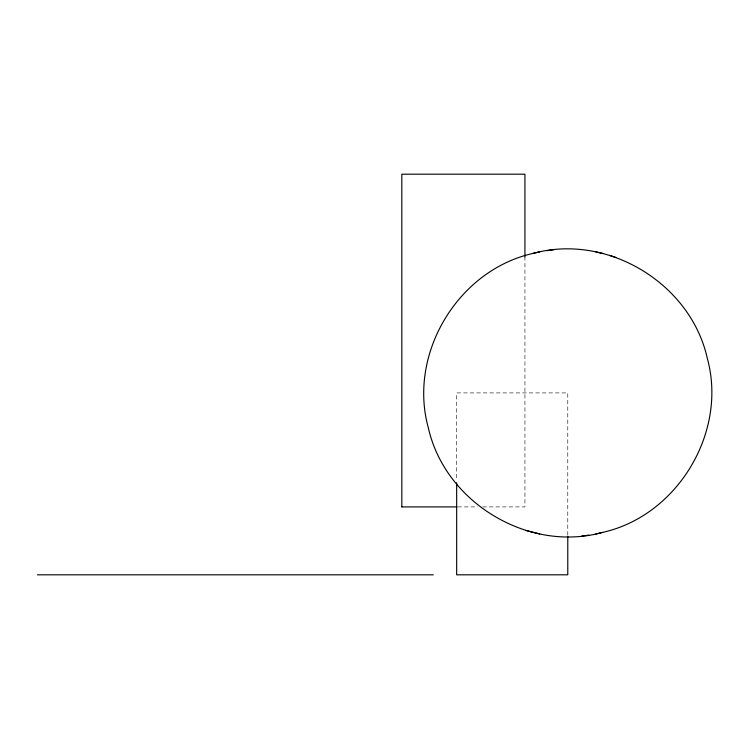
<?xml version="1.0" encoding="UTF-8"?>
<svg xmlns="http://www.w3.org/2000/svg" width="749" height="749" viewBox="0 0 749 749"><rect width="100%" height="100%" fill="white"/><g stroke="black" fill="none" stroke-linecap="round" stroke-linejoin="round"><path stroke-width="0.56" stroke-dasharray="3.75 2.81" d="M457.817 506.904L477.609 506.904M482.759 506.904L524.937 506.904L524.937 257.076M567.779 535.161L567.779 392.916L456.665 392.916L456.665 480.362"/><path stroke-width="1.12" d="M532.857 253.452C457.892 270.258 407.765 353.818 428.344 427.848C445.131 502.832 528.663 552.921 602.711 532.38C677.676 515.584 727.794 432.023 707.215 357.985C690.428 283 606.905 232.92 532.857 253.452L539.729 251.907M595.829 533.925L602.702 532.38M546.686 250.7L553.689 249.838M581.87 535.994L588.873 535.132M401.82 506.904L456.871 506.904M37.45 574.811L433.297 574.811M595.82 251.907L602.711 253.452M539.739 533.925L526.07 530.498M609.499 255.334L616.193 257.553M567.779 536.331L567.779 574.811L456.665 574.811L456.665 482.693M524.937 257.076L524.927 174.189L401.82 174.189L401.829 506.904"/></g></svg>
